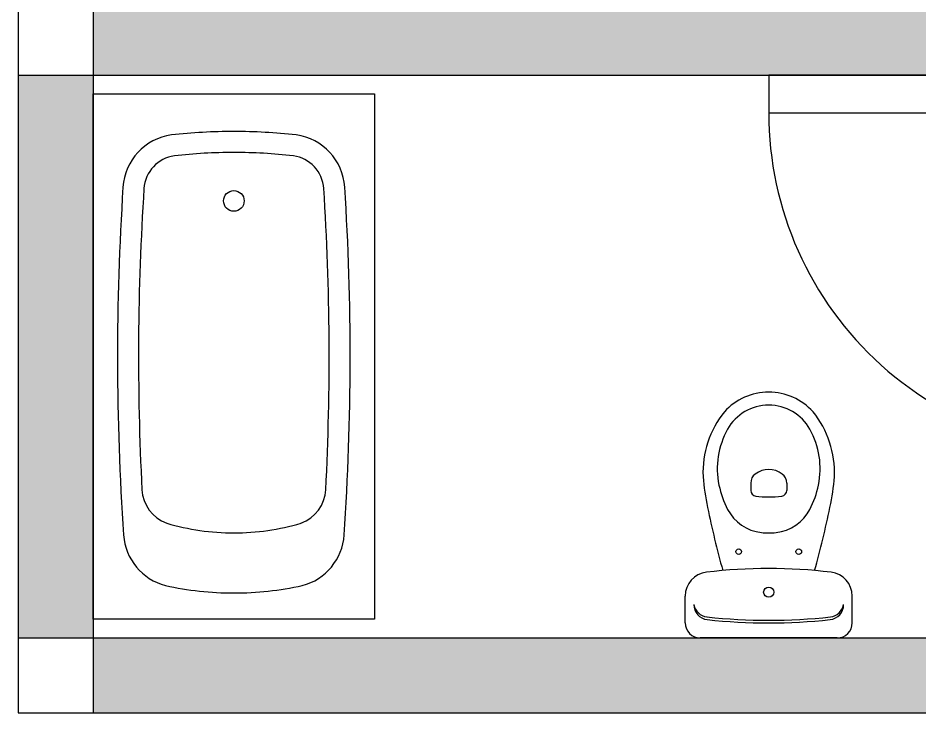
# Model space of a CAD drawing. Header units: metres. Extents: x -2.8 to 13.6, y -0.3 to 16.5.
# Drawn here: x 0 to 2.403, y 0 to 1.852 of the extents above; entities that cross this region are included whole.
import ezdxf

# ---------------------------------------------------------------- set-up
doc = ezdxf.new("R2010")
doc.units = ezdxf.units.M
for name, color, linetype in [('02-Muros', 250, 'Continuous'), ('04-Puertas', 5, 'Continuous'), ('05-EspMuro', 252, 'Continuous'), ('07-Muebles', 7, 'Continuous')]:
    doc.layers.add(name, color=color, linetype=linetype)

# ---------------------------------------------------------------- blocks, each defined once
blk = doc.blocks.new('A$C60297D26')
at = {"layer": '07-Muebles'}
for p, q in [((0, 0), (0, 1.4)), ((0, 1.4), (0.75, 1.4)), ((0.75, 1.4), (0.75, 0)), ((0.75, 0), (0, 0))]:
    blk.add_line(p, q, dxfattribs=at)
blk.add_circle((0.375, 1.115), 0.0275, dxfattribs=at)
for centre, radius, start, end in [((0.375, -0.1864), 1.4864, 89.9988, 96.4162), ((0.375, -0.1864), 1.4864, 83.5838, 90.0012), ((0.2293, 1.1421), 0.15, 97.8246, 176.2997), ((0.5207, 1.1421), 0.15, 3.7003, 82.1754), ((0.2293, 1.1421), 0.094, 97.8246, 176.2997), ((0.375, -0.1893), 1.4333, 89.9987, 96.3484), ((0.375, -0.1893), 1.4333, 83.6516, 90.0013), ((0.5207, 1.1421), 0.094, 3.7003, 82.1754), ((7.065, 0.7), 7, 176.29967, 183.89471), ((7.065, 0.7), 6.944, 176.29967, 182.9309), ((-6.315, 0.7), 6.944, 357.0691, 3.70033), ((-6.315, 0.7), 7, 356.10529, 3.70033), ((0.23, 0.3501), 0.1, 182.9309, 250.2221), ((0.52, 0.3501), 0.1, 289.7779, 357.0691), ((0.3748, 0.858), 0.628, 253.4701, 270.0186), ((0.3752, 0.858), 0.628, 269.9814, 286.5299), ((0.2308, 0.2347), 0.15, 183.8947, 255.3014), ((0.5192, 0.2347), 0.15, 284.6986, 356.1053), ((0.3749, 0.9245), 0.8545, 257.6931, 270.0076), ((0.3751, 0.9245), 0.8545, 269.9924, 282.3069)]:
    blk.add_arc(centre, radius, start, end, dxfattribs=at)

msp = doc.modelspace()

# ---------------------------------------------------------------- hatches: boundary and pattern name
at = {"layer": '05-EspMuro'}
h = msp.add_hatch(color=256, dxfattribs=at)
h.dxf.hatch_style = 1
h.paths.add_polyline_path([(3, 1.9), (0.2, 1.9), (0.2, 1.7), (3, 1.7)])
h = msp.add_hatch(color=256, dxfattribs=at)
h.dxf.hatch_style = 1
h.paths.add_polyline_path([(0.2, 1.7), (0, 1.7), (0, 0.2), (0.2, 0.2)])
h = msp.add_hatch(color=256, dxfattribs=at)
h.dxf.hatch_style = 1
h.paths.add_polyline_path([(3, 0.2), (0.2, 0.2), (0.2, 0), (3, 0)])

# ---------------------------------------------------------------- linework, layer by layer
at = {"layer": '02-Muros'}
for p, q in [((0, 15), (0, 0)), ((0.2, 15), (0.2, 0)), ((0, 1.7), (4.4, 1.7)), ((0, 0.2), (10, 0.2)), ((0, 0), (10, 0))]:
    msp.add_line(p, q, dxfattribs=at)
at = {"layer": '04-Puertas'}
msp.add_lwpolyline([(2, 1.7), (2, 1.6), (3, 1.6), (3, 1.7), (2, 1.7)], dxfattribs=at)
msp.add_arc((2.905, 1.6), 0.905, 180, 276.0256, dxfattribs=at)
at = {"layer": '07-Muebles'}
for p, q in [((1.952, 0.613), (1.952, 0.5929)), ((2.048, 0.613), (2.048, 0.5929)), ((1.7775, 0.24), (1.7775, 0.3116)), ((2.2225, 0.24), (2.2225, 0.3116)), ((2.1825, 0.2), (1.8175, 0.2))]:
    msp.add_line(p, q, dxfattribs=at)
for centre, radius in [((1.92, 0.43), 0.0075), ((2.08, 0.43), 0.0075), ((2, 0.322), 0.0135), ((2, 0.322), 0.0135)]:
    msp.add_circle(centre, radius, dxfattribs=at)
for centre, radius, start, end in [((2, 0.695), 0.16, 42.4362, 137.5638), ((2, 0.695), 0.1256, 29.1161, 150.8839), ((2.0848, 0.6404), 0.26, 141.2869, 182.3028), ((1.9152, 0.6404), 0.26, 357.6972, 38.7131), ((2.079, 0.651), 0.216, 150.8839, 191.6195), ((1.921, 0.651), 0.216, 348.3805, 29.1161), ((2, 0.589), 0.06, 53.1301, 126.8699), ((2.4232, 0.6757), 0.6, 184.3794, 192.2907), ((1.982, 0.613), 0.03, 126.8699, 180), ((2.018, 0.613), 0.03, 0, 53.1301), ((1.5768, 0.6757), 0.6, 347.7093, 355.6206), ((2.1123, 0.6578), 0.25, 191.6195, 207.4027), ((1.8877, 0.6578), 0.25, 332.5973, 348.3805), ((1.967, 0.5929), 0.015, 180, 263.3508), ((2, 0.876), 0.3, 263.3508, 276.6492), ((2.033, 0.5929), 0.015, 276.6492, 0), ((4.2862, 1.0496), 2.5, 191.5744, 195.544), ((1.993, 0.596), 0.1156, 207.4027, 263.7581), ((2.007, 0.596), 0.1156, 276.2419, 332.5973), ((-0.2862, 1.0496), 2.5, 344.456, 348.4256), ((2, 0.66), 0.18, 263.7581, 276.2419), ((2, -1.019), 1.404, 83.2069, 96.7931), ((1.8415, 0.3116), 0.064, 96.7931, 180), ((2.1585, 0.3116), 0.064, 0, 83.2069), ((1.8399, 0.2959), 0.04, 190.2428, 263.7859), ((1.8405, 0.2887), 0.04, 180, 263.7281), ((2.1595, 0.2887), 0.04, 276.2719, 0), ((2.1601, 0.2959), 0.04, 276.2141, 349.7572), ((2, 1.74), 1.493, 263.6755, 276.3306), ((2, 1.74), 1.5, 263.7281, 276.2719), ((1.8175, 0.24), 0.04, 180, 270), ((2.1825, 0.24), 0.04, 270, 0)]:
    msp.add_arc(centre, radius, start, end, dxfattribs=at)

# ---------------------------------------------------------------- block references
at = {"layer": '07-Muebles', "color": 7}
msp.add_blockref('A$C60297D26', (0.2, 0.25), dxfattribs=at)

doc.saveas('drawing.dxf')
